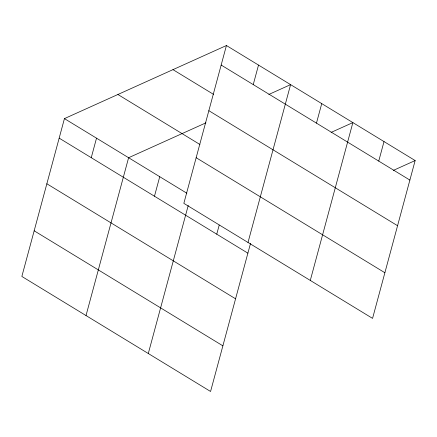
<?xml version="1.0" encoding="UTF-8"?>
<svg xmlns="http://www.w3.org/2000/svg" width="437" height="437" viewBox="0 0 437 437"><rect width="100%" height="100%" fill="white"/><g stroke="black" fill="none" stroke-linecap="round" stroke-linejoin="round"><path stroke-width="0.66" d="M226.432 45.524L183.84 203.358L372.564 318.387L415.15 160.554L226.432 45.524L64.436 118.613L21.85 276.446L210.568 391.476L250.521 243.404M91.251 157.691L96.517 138.168M86.013 315.558L128.604 157.724L205.925 122.835M154.474 196.224L159.74 176.701M148.29 353.517L188.243 205.445M253.247 84.598L258.513 65.08M216.752 234.183L219.21 225.077M248.008 242.469L290.594 84.636L268.837 94.452M316.464 123.136L321.736 103.613M310.286 280.428L352.872 122.595L331.115 132.411M378.742 161.095L384.014 141.572M393.393 170.37L415.15 160.554M221.16 65.047L409.884 180.077M172.97 69.641L213.649 94.436M208.848 110.687L397.566 225.716M117.897 94.49L199.933 144.5M196.158 157.713L384.877 272.743M64.436 118.613L186.845 193.225M59.17 138.136L247.888 253.165M46.852 183.775L235.576 298.81M34.168 230.802L222.886 345.836"/></g></svg>
